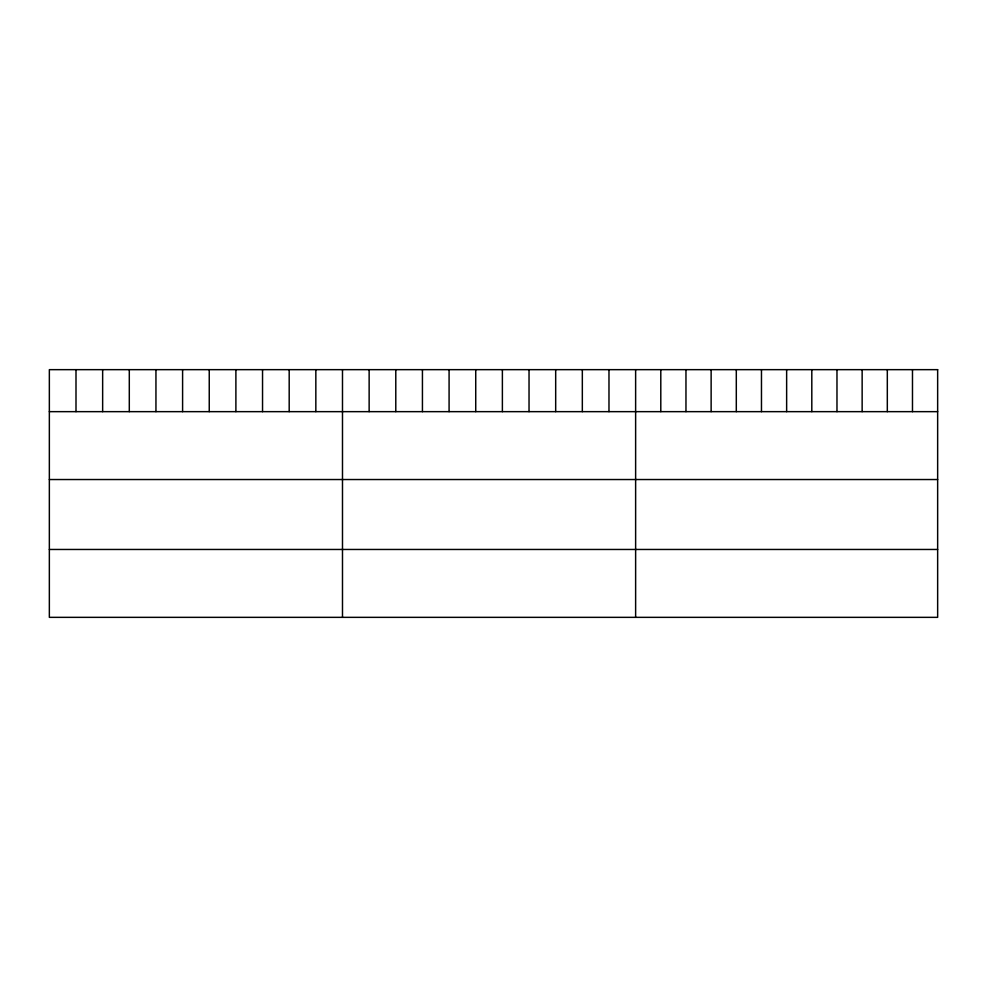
<?xml version="1.0" encoding="UTF-8"?>
<svg xmlns="http://www.w3.org/2000/svg" width="987" height="987" viewBox="0 0 987 987"><rect width="100%" height="100%" fill="white"/><g stroke="black" fill="none" stroke-linecap="round" stroke-linejoin="round"><path stroke-width="1.48" d="M49.35 411.653L937.65 411.653M49.35 479.534L937.65 479.534M49.35 549.463L937.65 549.463M912.481 369.656L912.481 411.653M887.313 369.656L887.313 411.653M862.144 369.656L862.144 411.653M836.976 369.656L836.976 411.653M811.807 369.656L811.807 411.653M786.639 369.656L786.639 411.653M761.471 369.656L761.471 411.653M736.302 369.656L736.302 411.653M711.133 369.656L711.133 411.653M685.965 369.656L685.965 411.653M660.796 369.656L660.796 411.653M635.628 369.656L635.628 617.344M608.979 369.656L608.979 411.653M582.33 369.656L582.33 411.653M555.681 369.656L555.681 411.653M529.032 369.656L529.032 411.653M502.383 369.656L502.383 411.653M475.734 369.656L475.734 411.653M449.085 369.656L449.085 411.653M422.436 369.656L422.436 411.653M395.787 369.656L395.787 411.653M369.138 369.656L369.138 411.653M342.489 369.656L342.489 617.344M315.84 369.656L315.84 411.653M289.191 369.656L289.191 411.653M262.542 369.656L262.542 411.653M235.893 369.656L235.893 411.653M209.244 369.656L209.244 411.653M182.595 369.656L182.595 411.653M155.946 369.656L155.946 411.653M129.297 369.656L129.297 411.653M102.648 369.656L102.648 411.653M75.999 369.656L75.999 411.653M937.65 369.656L49.35 369.656L49.35 617.344L937.65 617.344L937.65 369.656"/></g></svg>
